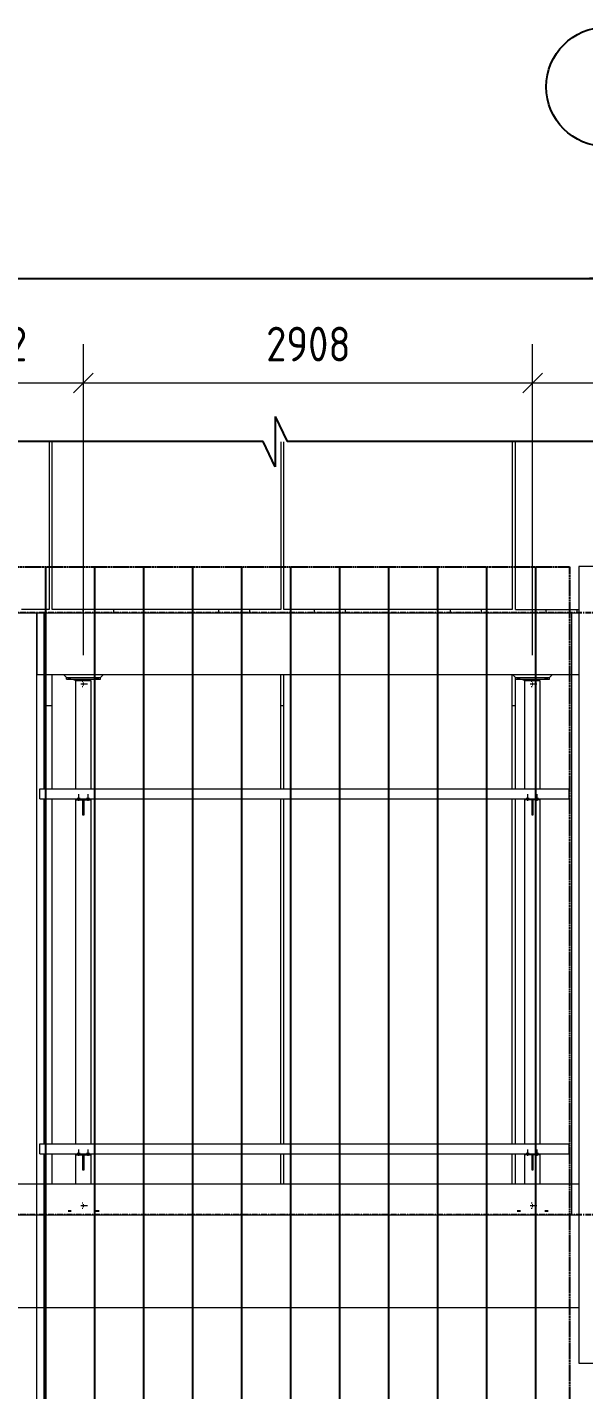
# Model space of a CAD drawing. Header units: millimetres. Extents: x -153298 to 620751, y -313239 to 250031.
# Drawn here: x 39885 to 43490, y -117038 to -108212 of the extents above; entities that cross this region are included whole.
import ezdxf

# ---------------------------------------------------------------- set-up
doc = ezdxf.new("R2010")
doc.units = ezdxf.units.MM
for name, pattern in [('CENTER', [2, 1.25, -0.25, 0.25, -0.25]), ('HIDDEN', [0.375, 0.25, -0.125]), ('XKITLINE00', [0]), ('XKITLINE02', [4, 2, -2])]:
    doc.linetypes.add(name, pattern=pattern)
for name, color, linetype in [('000 - EXISTING_BUILDING_MAIN_COLOR_3', 7, 'Continuous'), ('HATCH', 7, 'Continuous'), ('S-DIM', 7, 'Continuous')]:
    doc.layers.add(name, color=color, linetype=linetype)
for name, color, linetype, lineweight in [('Bolt', 7, 'Continuous', 0), ('Part', 7, 'Continuous', 0), ('Z-DIMENSIONS', 7, 'Continuous', 0)]:
    doc.layers.add(name, color=color, linetype=linetype, lineweight=lineweight)
doc.styles.add('ISOCPEUR', font='isocpeur.ttf')
doc.styles.add('ROMANS', font='arial.ttf', dxfattribs={"width": 0.85})
doc.dimstyles.new('Dim-Cen', dxfattribs={"dimtxt": 3, "dimasz": 1, "dimexe": 0, "dimexo": 2.5, "dimgap": 1.5, "dimtad": 1, "dimdec": 0, "dimzin": 1, "dimdsep": 46, "dimtxsty": 'ROMANS', "dimblk": 'CEN1', "dimcen": 0.09, "dimclrd": 7, "dimclre": 7, "dimclrt": 7, "dimadec": 0, "dimazin": 0, "dimtfac": 1, "dimtdec": 0, "dimtofl": 0, "dimtmove": 2, "dimatfit": 3, "dimfxl": 1, "dimtfill": 1, "dimtfillclr": 256, "dimtolj": 1, "dimtzin": 0, "dimarcsym": 0})

# ---------------------------------------------------------------- blocks, each defined once
blk = doc.blocks.new('*A12951260')
at = {"layer": 'Part', "color": 7, "linetype": 'XKITLINE00', "lineweight": 0}
for p, q in [((371.147884, 35.222545), (371.569912, 35.222545)), ((383.409912, 35.222545), (383.569912, 35.222545)), ((395.409912, 35.222545), (395.569912, 35.222545)), ((407.544596, 35.222545), (407.569912, 35.222545))]:
    blk.add_line(p, q, dxfattribs=at)
blk = doc.blocks.new('*A12961261')
at = {"layer": 'Part', "color": 7, "linetype": 'XKITLINE00', "lineweight": 0}
for p, q in [((395.569912, 40.182545), (395.569912, 48.874589)), ((407.409912, 42.422545), (407.409912, 48.874589)), ((407.409912, 40.782517), (407.409912, 40.822545)), ((395.569912, 40.182545), (398.857909, 40.182545)), ((400.457909, 40.182545), (400.497911, 40.182545))]:
    blk.add_line(p, q, dxfattribs=at)
blk = doc.blocks.new('*A12971262')
at = {"layer": 'Part', "color": 7, "linetype": 'XKITLINE00', "lineweight": 0}
for p, q in [((395.569912, 30.902545), (395.569912, 36.670521)), ((407.409912, 31.698387), (407.409912, 32.94092)), ((395.569912, 12.502545), (395.569912, 30.382545)), ((407.409912, 29.31313), (407.409912, 30.902739)), ((407.409912, 28.171642), (407.409912, 28.353069)), ((407.409912, 22.178387), (407.409912, 23.42092)), ((407.409912, 19.79313), (407.409912, 21.382739)), ((407.409912, 18.651642), (407.409912, 18.833069)), ((407.409912, 12.658387), (407.409912, 13.90092)), ((395.569912, 10.42254), (395.569912, 11.982545)), ((407.409912, 10.42254), (407.409912, 11.862739))]:
    blk.add_line(p, q, dxfattribs=at)
blk = doc.blocks.new('*A13011264')
at = {"layer": 'Part', "color": 7, "linetype": 'XKITLINE00', "lineweight": 0}
for p, q in [((370.929878, 30.382545), (370.929898, 30.382545)), ((370.929898, 30.902545), (370.929897, 30.902545)), ((370.929898, 30.382545), (370.929898, 30.902545)), ((370.929898, 30.902545), (398.337898, 30.902545)), ((370.929898, 30.382545), (398.337898, 30.382545)), ((398.337898, 30.902545), (398.337898, 30.382545))]:
    blk.add_line(p, q, dxfattribs=at)
blk = doc.blocks.new('*A13021265')
at = {"layer": 'Part', "color": 7, "linetype": 'XKITLINE00', "lineweight": 0}
for p, q in [((370.929898, 12.502545), (370.929897, 12.502545)), ((370.929898, 11.982545), (370.929898, 12.502545)), ((370.929898, 12.502545), (398.337898, 12.502545)), ((398.337898, 12.502545), (398.337898, 11.982545)), ((370.929878, 11.982545), (370.929898, 11.982545)), ((370.929898, 11.982545), (398.337898, 11.982545))]:
    blk.add_line(p, q, dxfattribs=at)
blk = doc.blocks.new('*A13031266')
at = {"layer": 'Part', "color": 7, "linetype": 'XKITLINE00', "lineweight": 0}
for p, q in [((370.777888, 40.022545), (370.777888, 36.822545)), ((370.777888, 40.022545), (398.857909, 40.022545)), ((370.777888, 36.822545), (398.857909, 36.822545))]:
    blk.add_line(p, q, dxfattribs=at)
blk = doc.blocks.new('*A13041267')
at = {"layer": 'Part', "color": 7, "linetype": 'XKITLINE00', "lineweight": 0}
for p, q in [((367.977891, 10.42254), (398.857909, 10.42254)), ((367.977891, 8.82254), (398.857909, 8.82254))]:
    blk.add_line(p, q, dxfattribs=at)
blk = doc.blocks.new('*A13051268')
at = {"layer": 'Part', "color": 7, "linetype": 'XKITLINE00', "lineweight": 0}
for p, q in [((301.057888, 8.822545), (398.857909, 8.822545)), ((301.057888, 4.022545), (398.857909, 4.022545))]:
    blk.add_line(p, q, dxfattribs=at)
blk = doc.blocks.new('*A13061269')
at = {"layer": 'Part', "color": 7, "linetype": 'XKITLINE00', "lineweight": 0}
for p, q in [((395.577888, 36.582545), (395.577888, 36.662545)), ((395.577888, 36.662545), (397.337888, 36.662545)), ((395.577888, 36.582545), (397.337888, 36.582545)), ((397.337888, 36.582545), (397.337888, 36.662545))]:
    blk.add_line(p, q, dxfattribs=at)
blk = doc.blocks.new('*A13071270')
at = {"layer": 'Part', "color": 7, "linetype": 'XKITLINE00', "lineweight": 0}
for p, q in [((395.417888, 36.822545), (395.577888, 36.662545)), ((397.337888, 36.662545), (397.497888, 36.822545)), ((395.577888, 36.662545), (397.337888, 36.662545))]:
    blk.add_line(p, q, dxfattribs=at)
blk = doc.blocks.new('*A13431303')
at = {"layer": 'Part', "color": 7, "linetype": 'XKITLINE00', "lineweight": 0}
for p, q in [((366.347884, 40.022545), (371.147884, 40.022545)), ((371.147884, 30.902545), (371.147884, 40.022545)), ((371.147884, 12.502545), (371.147884, 30.382545)), ((371.147884, -20.634477), (371.147884, 11.982545))]:
    blk.add_line(p, q, dxfattribs=at)
blk = doc.blocks.new('*A13501309')
at = {"layer": 'Part', "color": 7, "linetype": 'XKITLINE00', "lineweight": 0}
for p, q in [((365.977888, -19.280042), (365.977888, 40.022545)), ((365.977888, 40.022545), (370.777888, 40.022545)), ((370.777888, -20.634477), (370.777888, 40.022545)), ((370.777888, -24.857455), (370.777888, -21.864234)), ((365.977888, -23.217436), (365.977888, -22.680042)), ((365.977888, -24.857455), (365.977888, -23.297436))]:
    blk.add_line(p, q, dxfattribs=at)
blk = doc.blocks.new('*A16491602')
at = {"layer": 'Part', "color": 7, "linetype": 'XKITLINE00', "lineweight": 0}
for p, q in [((383.569912, 30.902545), (383.569912, 36.822545)), ((395.409912, 30.902545), (395.409912, 36.822545)), ((383.569912, 12.502545), (383.569912, 30.382545)), ((395.409912, 12.502545), (395.409912, 30.382545)), ((383.569912, 10.42254), (383.569912, 11.982545)), ((395.409912, 10.42254), (395.409912, 11.982545))]:
    blk.add_line(p, q, dxfattribs=at)
blk = doc.blocks.new('*A16501603')
at = {"layer": 'Part', "color": 7, "linetype": 'XKITLINE00', "lineweight": 0}
for p, q in [((371.569912, 30.902545), (371.569912, 36.822545)), ((383.409912, 30.902545), (383.409912, 36.822545)), ((371.569912, 12.502545), (371.569912, 30.382545)), ((383.409912, 12.502545), (383.409912, 30.382545)), ((371.569912, 10.42254), (371.569912, 11.982545)), ((383.409912, 10.42254), (383.409912, 11.982545))]:
    blk.add_line(p, q, dxfattribs=at)
blk = doc.blocks.new('*A16741627')
at = {"layer": 'Part', "color": 7, "linetype": 'XKITLINE00', "lineweight": 0}
for p, q in [((373.589926, 36.502545), (372.789926, 36.502545)), ((372.789926, 30.902545), (372.789926, 36.502545)), ((373.589926, 30.902545), (373.589926, 36.502545)), ((372.789926, 12.502545), (372.789926, 30.334545)), ((373.589926, 12.502545), (373.589926, 30.334545)), ((372.789926, 10.42254), (372.789926, 11.934545)), ((373.589926, 10.42254), (373.589926, 11.934545))]:
    blk.add_line(p, q, dxfattribs=at)
blk = doc.blocks.new('*A16811634')
at = {"layer": 'Bolt', "color": 7, "linetype": 'XKITLINE02', "lineweight": 0}
for p, q in [((373.062566, 9.302545), (373.405926, 9.302545)), ((373.125926, 9.438545), (373.165926, 9.438545)), ((373.165926, 9.358545), (373.213926, 9.358545)), ((373.165926, 9.246545), (373.213926, 9.246545)), ((373.125926, 9.166545), (373.165926, 9.166545))]:
    blk.add_line(p, q, dxfattribs=at)
blk = doc.blocks.new('*A16821635')
at = {"layer": 'Bolt', "color": 7, "linetype": 'XKITLINE02', "lineweight": 0}
for p, q in [((372.413926, 9.062545), (372.413926, 8.982545)), ((372.469926, 9.062545), (372.469926, 8.982545)), ((372.525926, 9.062545), (372.525926, 8.982545)), ((373.853926, 9.062545), (373.853926, 8.982545)), ((373.909926, 9.062545), (373.909926, 8.982545)), ((373.965926, 9.062545), (373.965926, 8.982545))]:
    blk.add_line(p, q, dxfattribs=at)
blk = doc.blocks.new('*A16861639')
at = {"layer": 'Bolt'}
for points in [[(372.894, 11.983), (372.894, 12.031), (373.006, 12.031), (373.006, 11.983)], [(373.374, 11.983), (373.374, 12.031), (373.486, 12.031), (373.486, 11.983)], [(372.894, 11.935), (372.894, 11.983), (373.006, 11.983), (373.006, 11.935)], [(373.374, 11.935), (373.374, 11.983), (373.486, 11.983), (373.486, 11.935)]]:
    blk.add_hatch(color=7, dxfattribs=at).paths.add_polyline_path(points, flags=17)
at = {"layer": 'Bolt', "color": 7, "linetype": 'XKITLINE00', "lineweight": 0}
for p, q in [((372.894, 11.983), (372.894, 12.031)), ((372.95, 11.871), (372.95, 12.215)), ((373.006, 11.983), (373.006, 12.031)), ((373.374, 11.983), (373.374, 12.031)), ((373.43, 11.871), (373.43, 12.215)), ((373.486, 11.983), (373.486, 12.031)), ((372.894, 11.935), (372.894, 11.983)), ((373.006, 11.935), (373.006, 11.983)), ((373.374, 11.935), (373.374, 11.983)), ((373.486, 11.935), (373.486, 11.983))]:
    blk.add_line(p, q, dxfattribs=at)
blk = doc.blocks.new('*A16871640')
at = {"layer": 'Part', "color": 7, "linetype": 'XKITLINE00', "lineweight": 0}
for p, q in [((373.165926, 11.934545), (373.213926, 11.934545)), ((373.165926, 11.134545), (373.165926, 11.934545)), ((373.165926, 11.694545), (373.213926, 11.694545)), ((373.213926, 11.934545), (373.213926, 11.134545)), ((373.213926, 11.134545), (373.165926, 11.134545))]:
    blk.add_line(p, q, dxfattribs=at)
blk = doc.blocks.new('*A16881641')
at = {"layer": 'Part', "color": 7, "linetype": 'XKITLINE00', "lineweight": 0}
for p, q in [((372.789926, 11.934545), (372.789926, 11.982545)), ((372.789926, 11.934545), (373.589926, 11.934545)), ((373.589926, 11.934545), (373.589926, 11.982545))]:
    blk.add_line(p, q, dxfattribs=at)
blk = doc.blocks.new('*A16971650')
at = {"layer": 'Bolt'}
for points in [[(372.894, 30.383), (372.894, 30.431), (373.006, 30.431), (373.006, 30.383)], [(372.894, 30.335), (372.894, 30.383), (373.006, 30.383), (373.006, 30.335)], [(373.374, 30.383), (373.374, 30.431), (373.486, 30.431), (373.486, 30.383)], [(373.374, 30.335), (373.374, 30.383), (373.486, 30.383), (373.486, 30.335)]]:
    blk.add_hatch(color=7, dxfattribs=at).paths.add_polyline_path(points, flags=17)
at = {"layer": 'Bolt', "color": 7, "linetype": 'XKITLINE00', "lineweight": 0}
for p, q in [((372.894, 30.383), (372.894, 30.431)), ((372.894, 30.335), (372.894, 30.383)), ((372.95, 30.271), (372.95, 30.615)), ((373.006, 30.383), (373.006, 30.431)), ((373.006, 30.335), (373.006, 30.383)), ((373.374, 30.383), (373.374, 30.431)), ((373.374, 30.335), (373.374, 30.383)), ((373.43, 30.271), (373.43, 30.615)), ((373.486, 30.383), (373.486, 30.431)), ((373.486, 30.335), (373.486, 30.383))]:
    blk.add_line(p, q, dxfattribs=at)
blk = doc.blocks.new('*A16981651')
at = {"layer": 'Part', "color": 7, "linetype": 'XKITLINE00', "lineweight": 0}
for p, q in [((373.165926, 30.334545), (373.213926, 30.334545)), ((373.165926, 29.534545), (373.165926, 30.334545)), ((373.165926, 30.094545), (373.213926, 30.094545)), ((373.213926, 30.334545), (373.213926, 29.534545)), ((373.213926, 29.534545), (373.165926, 29.534545))]:
    blk.add_line(p, q, dxfattribs=at)
blk = doc.blocks.new('*A16991652')
at = {"layer": 'Part', "color": 7, "linetype": 'XKITLINE00', "lineweight": 0}
for p, q in [((372.789926, 30.334545), (372.789926, 30.382545)), ((373.589926, 30.334545), (373.589926, 30.382545)), ((372.789926, 30.334545), (373.589926, 30.334545))]:
    blk.add_line(p, q, dxfattribs=at)
blk = doc.blocks.new('*A17001653')
at = {"layer": 'Bolt'}
for points in [[(372.414, 36.583), (372.414, 36.663), (372.526, 36.663), (372.526, 36.583)], [(373.854, 36.583), (373.854, 36.663), (373.966, 36.663), (373.966, 36.583)]]:
    blk.add_hatch(color=7, dxfattribs=at).paths.add_polyline_path(points, flags=17)
at = {"layer": 'Bolt', "color": 7, "linetype": 'XKITLINE00', "lineweight": 0}
for p, q in [((372.414, 36.583), (372.414, 36.663)), ((372.47, 36.583), (372.47, 36.663)), ((372.526, 36.583), (372.526, 36.663)), ((373.854, 36.583), (373.854, 36.663)), ((373.91, 36.583), (373.91, 36.663)), ((373.966, 36.583), (373.966, 36.663))]:
    blk.add_line(p, q, dxfattribs=at)
blk = doc.blocks.new('*A17011654')
at = {"layer": 'Bolt', "color": 7, "linetype": 'XKITLINE02', "lineweight": 0}
for p, q in [((373.062566, 36.342545), (373.405926, 36.342545)), ((373.125926, 36.478545), (373.165926, 36.478545)), ((373.125926, 36.206545), (373.165926, 36.206545)), ((373.165926, 36.398545), (373.213926, 36.398545)), ((373.165926, 36.286545), (373.213926, 36.286545))]:
    blk.add_line(p, q, dxfattribs=at)
blk = doc.blocks.new('*A17021655')
at = {"layer": 'Part', "color": 7, "linetype": 'XKITLINE00', "lineweight": 0}
for p, q in [((372.685926, 36.582545), (372.685926, 36.542545)), ((372.685926, 36.542545), (373.125926, 36.542545)), ((373.125926, 36.542545), (373.125926, 36.502545)), ((373.165926, 36.502545), (373.165926, 36.582545))]:
    blk.add_line(p, q, dxfattribs=at)
blk = doc.blocks.new('*A17031656')
at = {"layer": 'Part', "color": 7, "linetype": 'XKITLINE00', "lineweight": 0}
for p, q in [((372.309926, 36.582545), (372.309926, 36.662545)), ((372.309926, 36.662545), (374.069926, 36.662545)), ((372.309926, 36.582545), (374.069926, 36.582545)), ((374.069926, 36.582545), (374.069926, 36.662545))]:
    blk.add_line(p, q, dxfattribs=at)
blk = doc.blocks.new('*A17041657')
at = {"layer": 'Part', "color": 7, "linetype": 'XKITLINE00', "lineweight": 0}
for p, q in [((372.149926, 36.822545), (372.309926, 36.662545)), ((374.069926, 36.662545), (374.229926, 36.822545)), ((372.309926, 36.662545), (374.069926, 36.662545))]:
    blk.add_line(p, q, dxfattribs=at)
blk = doc.blocks.new('*A17601713')
at = {"layer": 'Part', "color": 7, "linetype": 'XKITLINE00', "lineweight": 0}
for p, q in [((383.569912, 40.182545), (383.569912, 48.874589)), ((395.409912, 48.874589), (395.409912, 40.182545)), ((395.409912, 40.182545), (383.569912, 40.182545))]:
    blk.add_line(p, q, dxfattribs=at)
blk = doc.blocks.new('*A17611714')
at = {"layer": 'Part', "color": 7, "linetype": 'XKITLINE00', "lineweight": 0}
for p, q in [((371.569912, 40.182545), (371.569912, 48.874589)), ((383.409912, 48.874589), (383.409912, 40.182545)), ((383.409912, 40.182545), (371.569912, 40.182545))]:
    blk.add_line(p, q, dxfattribs=at)
blk = doc.blocks.new('*A17621715')
at = {"layer": 'Part', "color": 7, "linetype": 'XKITLINE00', "lineweight": 0}
for p, q in [((359.569912, 42.422545), (359.569912, 48.874589)), ((371.409912, 48.874589), (371.409912, 40.182545)), ((371.409912, 40.182545), (369.977907, 40.182545))]:
    blk.add_line(p, q, dxfattribs=at)
blk = doc.blocks.new('*A17631716')
at = {"layer": 'Part', "color": 7, "linetype": 'XKITLINE00', "lineweight": 0}
for p, q in [((373.169912, 40.022545), (373.169912, 40.182545)), ((374.769912, 40.022545), (374.769912, 40.182545))]:
    blk.add_line(p, q, dxfattribs=at)
blk = doc.blocks.new('*A17641717')
at = {"layer": 'Part', "color": 7, "linetype": 'XKITLINE00', "lineweight": 0}
for p, q in [((380.209912, 40.022545), (380.209912, 40.182545)), ((381.809912, 40.022545), (381.809912, 40.182545))]:
    blk.add_line(p, q, dxfattribs=at)
blk = doc.blocks.new('*A17651718')
at = {"layer": 'Part', "color": 7, "linetype": 'XKITLINE00', "lineweight": 0}
for p, q in [((385.169912, 40.022545), (385.169912, 40.182545)), ((386.769912, 40.022545), (386.769912, 40.182545))]:
    blk.add_line(p, q, dxfattribs=at)
blk = doc.blocks.new('*A17661719')
at = {"layer": 'Part', "color": 7, "linetype": 'XKITLINE00', "lineweight": 0}
for p, q in [((392.209912, 40.022545), (392.209912, 40.182545)), ((393.809912, 40.022545), (393.809912, 40.182545))]:
    blk.add_line(p, q, dxfattribs=at)
blk = doc.blocks.new('*A17691722')
at = {"layer": '000 - EXISTING_BUILDING_MAIN_COLOR_3', "color": 7, "linetype": 'XKITLINE00', "lineweight": 0}
for p, q in [((398.857909, 42.422545), (398.857909, 1.142546)), ((521.257903, 42.422545), (398.857909, 42.422545)), ((398.857909, 1.142546), (521.257903, 1.142546))]:
    blk.add_line(p, q, dxfattribs=at)
blk = doc.blocks.new('*A18281777')
at = {"layer": 'Part', "color": 7, "linetype": 'XKITLINE00', "lineweight": 0}
for p, q in [((398.497888, 8.822545), (398.497888, 40.022545)), ((398.497888, 40.022545), (398.857909, 40.022545)), ((400.457909, 40.022545), (400.497888, 40.022545)), ((398.497888, 8.822545), (398.857909, 8.822545)), ((400.457909, 8.822545), (400.497888, 8.822545))]:
    blk.add_line(p, q, dxfattribs=at)
blk = doc.blocks.new('*A18311780')
at = {"layer": 'Part', "color": 7, "linetype": 'XKITLINE00', "lineweight": 0}
for p, q in [((396.857888, 36.502545), (396.057888, 36.502545)), ((396.057888, 30.902545), (396.057888, 36.502545)), ((396.857888, 30.902545), (396.857888, 36.502545)), ((396.057888, 12.502545), (396.057888, 30.334545)), ((396.857888, 12.502545), (396.857888, 30.334545)), ((396.057888, 10.42254), (396.057888, 11.934545)), ((396.857888, 10.42254), (396.857888, 11.934545))]:
    blk.add_line(p, q, dxfattribs=at)
blk = doc.blocks.new('*A18331782')
at = {"layer": 'Bolt'}
for points in [[(396.162, 11.983), (396.162, 12.031), (396.274, 12.031), (396.274, 11.983)], [(396.642, 11.983), (396.642, 12.031), (396.754, 12.031), (396.754, 11.983)], [(396.162, 11.935), (396.162, 11.983), (396.274, 11.983), (396.274, 11.935)], [(396.642, 11.935), (396.642, 11.983), (396.754, 11.983), (396.754, 11.935)]]:
    blk.add_hatch(color=7, dxfattribs=at).paths.add_polyline_path(points, flags=17)
at = {"layer": 'Bolt', "color": 7, "linetype": 'XKITLINE00', "lineweight": 0}
for p, q in [((396.162, 11.983), (396.162, 12.031)), ((396.218, 11.871), (396.218, 12.215)), ((396.274, 11.983), (396.274, 12.031)), ((396.642, 11.983), (396.642, 12.031)), ((396.698, 11.871), (396.698, 12.215)), ((396.754, 11.983), (396.754, 12.031)), ((396.162, 11.935), (396.162, 11.983)), ((396.274, 11.935), (396.274, 11.983)), ((396.642, 11.935), (396.642, 11.983)), ((396.754, 11.935), (396.754, 11.983))]:
    blk.add_line(p, q, dxfattribs=at)
blk = doc.blocks.new('*A18341783')
at = {"layer": 'Part', "color": 7, "linetype": 'XKITLINE00', "lineweight": 0}
for p, q in [((396.433888, 11.934545), (396.481888, 11.934545)), ((396.433888, 11.134545), (396.433888, 11.934545)), ((396.433888, 11.694545), (396.481888, 11.694545)), ((396.481888, 11.934545), (396.481888, 11.134545)), ((396.481888, 11.134545), (396.433888, 11.134545))]:
    blk.add_line(p, q, dxfattribs=at)
blk = doc.blocks.new('*A18351784')
at = {"layer": 'Part', "color": 7, "linetype": 'XKITLINE00', "lineweight": 0}
for p, q in [((396.057888, 11.934545), (396.057888, 11.982545)), ((396.857888, 11.934545), (396.057888, 11.934545)), ((396.857888, 11.934545), (396.857888, 11.982545))]:
    blk.add_line(p, q, dxfattribs=at)
blk = doc.blocks.new('*A18361785')
at = {"layer": 'Bolt', "color": 7, "linetype": 'XKITLINE02', "lineweight": 0}
for p, q in [((395.681888, 9.062545), (395.681888, 8.982545)), ((395.737888, 9.062545), (395.737888, 8.982545)), ((395.793888, 9.062545), (395.793888, 8.982545)), ((397.121888, 9.062545), (397.121888, 8.982545)), ((397.177888, 9.062545), (397.177888, 8.982545)), ((397.233888, 9.062545), (397.233888, 8.982545))]:
    blk.add_line(p, q, dxfattribs=at)
blk = doc.blocks.new('*A18371786')
at = {"layer": 'Bolt', "color": 7, "linetype": 'XKITLINE02', "lineweight": 0}
for p, q in [((396.330528, 9.302545), (396.673888, 9.302545)), ((396.393888, 9.438545), (396.433888, 9.438545)), ((396.433888, 9.358545), (396.481888, 9.358545)), ((396.433888, 9.246545), (396.481888, 9.246545)), ((396.393888, 9.166545), (396.433888, 9.166545))]:
    blk.add_line(p, q, dxfattribs=at)
blk = doc.blocks.new('*A18401789')
at = {"layer": 'Bolt'}
for points in [[(396.162, 30.383), (396.162, 30.431), (396.274, 30.431), (396.274, 30.383)], [(396.162, 30.335), (396.162, 30.383), (396.274, 30.383), (396.274, 30.335)], [(396.642, 30.383), (396.642, 30.431), (396.754, 30.431), (396.754, 30.383)], [(396.642, 30.335), (396.642, 30.383), (396.754, 30.383), (396.754, 30.335)]]:
    blk.add_hatch(color=7, dxfattribs=at).paths.add_polyline_path(points, flags=17)
at = {"layer": 'Bolt', "color": 7, "linetype": 'XKITLINE00', "lineweight": 0}
for p, q in [((396.162, 30.383), (396.162, 30.431)), ((396.162, 30.335), (396.162, 30.383)), ((396.218, 30.271), (396.218, 30.615)), ((396.274, 30.383), (396.274, 30.431)), ((396.274, 30.335), (396.274, 30.383)), ((396.642, 30.383), (396.642, 30.431)), ((396.642, 30.335), (396.642, 30.383)), ((396.698, 30.271), (396.698, 30.615)), ((396.754, 30.383), (396.754, 30.431)), ((396.754, 30.335), (396.754, 30.383))]:
    blk.add_line(p, q, dxfattribs=at)
blk = doc.blocks.new('*A18411790')
at = {"layer": 'Part', "color": 7, "linetype": 'XKITLINE00', "lineweight": 0}
for p, q in [((396.433888, 30.334545), (396.481888, 30.334545)), ((396.433888, 29.534545), (396.433888, 30.334545)), ((396.433888, 30.094545), (396.481888, 30.094545)), ((396.481888, 30.334545), (396.481888, 29.534545)), ((396.481888, 29.534545), (396.433888, 29.534545))]:
    blk.add_line(p, q, dxfattribs=at)
blk = doc.blocks.new('*A18421791')
at = {"layer": 'Part', "color": 7, "linetype": 'XKITLINE00', "lineweight": 0}
for p, q in [((396.057888, 30.334545), (396.057888, 30.382545)), ((396.857888, 30.334545), (396.857888, 30.382545)), ((396.857888, 30.334545), (396.057888, 30.334545))]:
    blk.add_line(p, q, dxfattribs=at)
blk = doc.blocks.new('*A18431792')
at = {"layer": 'Bolt'}
for points in [[(395.682, 36.583), (395.682, 36.663), (395.794, 36.663), (395.794, 36.583)], [(397.122, 36.583), (397.122, 36.663), (397.234, 36.663), (397.234, 36.583)]]:
    blk.add_hatch(color=7, dxfattribs=at).paths.add_polyline_path(points, flags=17)
at = {"layer": 'Bolt', "color": 7, "linetype": 'XKITLINE00', "lineweight": 0}
for p, q in [((395.682, 36.583), (395.682, 36.663)), ((395.738, 36.583), (395.738, 36.663)), ((395.794, 36.583), (395.794, 36.663)), ((397.122, 36.583), (397.122, 36.663)), ((397.178, 36.583), (397.178, 36.663)), ((397.234, 36.583), (397.234, 36.663))]:
    blk.add_line(p, q, dxfattribs=at)
blk = doc.blocks.new('*A18441793')
at = {"layer": 'Bolt', "color": 7, "linetype": 'XKITLINE02', "lineweight": 0}
for p, q in [((396.330528, 36.342545), (396.673888, 36.342545)), ((396.393888, 36.478545), (396.433888, 36.478545)), ((396.393888, 36.206545), (396.433888, 36.206545)), ((396.433888, 36.398545), (396.481888, 36.398545)), ((396.433888, 36.286545), (396.481888, 36.286545))]:
    blk.add_line(p, q, dxfattribs=at)
blk = doc.blocks.new('*A18451794')
at = {"layer": 'Part', "color": 7, "linetype": 'XKITLINE00', "lineweight": 0}
for p, q in [((395.953888, 36.582545), (395.953888, 36.542545)), ((395.953888, 36.542545), (396.393888, 36.542545)), ((396.393888, 36.542545), (396.393888, 36.502545)), ((396.433888, 36.502545), (396.433888, 36.582545))]:
    blk.add_line(p, q, dxfattribs=at)
blk = doc.blocks.new('*A18701819')
at = {"layer": 'Part', "color": 7, "linetype": 'XKITLINE00', "lineweight": 0}
for p, q in [((397.169912, 40.022545), (397.169912, 40.182545)), ((398.769912, 40.022545), (398.769912, 40.182545))]:
    blk.add_line(p, q, dxfattribs=at)
blk = doc.blocks.new('*A29172826')
at = {"layer": 'Z-DIMENSIONS', "color": 7, "linetype": 'XKITLINE00', "lineweight": 0}
for p, q in [((373.189926, 37.822545), (373.189926, 53.944953)), ((396.457888, 37.822545), (396.457888, 53.944953)), ((373.699043, 52.44407), (372.680809, 51.425836)), ((396.967005, 52.44407), (395.948771, 51.425836)), ((373.189926, 51.934953), (396.457888, 51.934953))]:
    blk.add_line(p, q, dxfattribs=at)
at = {"layer": 'Z-DIMENSIONS', "color": 7}
for p in [(373.189926, 51.934953), (396.457888, 51.934953)]:
    blk.add_point(p, dxfattribs=at)
at = {"layer": 'Z-DIMENSIONS', "color": 7, "style": 'ISOCPEUR', "width": 0.85}
blk.add_text('2908', height=1.8, dxfattribs=at).set_placement((382.658282, 53.044953))
blk = doc.blocks.new('*A29182827')
at = {"layer": 'Z-DIMENSIONS', "color": 7, "linetype": 'XKITLINE00', "lineweight": 0}
for p, q in [((396.457888, 37.822545), (396.457888, 53.944953)), ((400.257907, 41.022545), (400.257907, 53.944953)), ((396.967005, 52.44407), (395.948771, 51.425836)), ((400.767024, 52.44407), (399.74879, 51.425836)), ((396.457888, 51.934953), (400.257907, 51.934953)), ((400.257907, 51.934953), (405.011032, 51.934953)), ((400.257907, 51.934953), (405.011032, 51.934953))]:
    blk.add_line(p, q, dxfattribs=at)
at = {"layer": 'Z-DIMENSIONS', "color": 7}
for p in [(396.457888, 51.934953), (400.257907, 51.934953)]:
    blk.add_point(p, dxfattribs=at)
at = {"layer": 'Z-DIMENSIONS', "color": 7, "style": 'ISOCPEUR', "width": 0.85}
blk.add_text('475', height=1.8, dxfattribs=at).set_placement((400.932907, 53.044953))
blk = doc.blocks.new('*A29332842')
at = {"layer": 'Z-DIMENSIONS', "color": 7, "linetype": 'XKITLINE00', "lineweight": 0}
for p, q in [((363.577888, 36.222545), (363.577888, 53.944953)), ((373.189926, 37.822545), (373.189926, 53.944953)), ((364.087005, 52.44407), (363.068771, 51.425836)), ((373.699043, 52.44407), (372.680809, 51.425836)), ((363.577888, 51.934953), (373.189926, 51.934953))]:
    blk.add_line(p, q, dxfattribs=at)
at = {"layer": 'Z-DIMENSIONS', "color": 7}
for p in [(363.577888, 51.934953), (373.189926, 51.934953)]:
    blk.add_point(p, dxfattribs=at)
at = {"layer": 'Z-DIMENSIONS', "color": 7, "style": 'ISOCPEUR', "width": 0.85}
blk.add_text('1202', height=1.8, dxfattribs=at).set_placement((366.37297, 53.044953))
blk = doc.blocks.new('CEN1')
at = {"color": 7}
for p, q in [((0, 1.5), (0, -1.5)), ((1.5, 0), (-1.5, 0))]:
    blk.add_line(p, q, dxfattribs=at)
blk.add_circle((0, 0), 0.75, dxfattribs=at)
blk = doc.blocks.new('*D4740')
at = {"layer": 'DEFPOINTS', "color": 7, "transparency": 16777216}
for p in [(43632.8, -109839.1), (32232.8, -111064.2), (43632.8, -111064.2)]:
    blk.add_point(p, dxfattribs=at)
at = {"layer": 'S-DIM', "color": 7, "lineweight": -2, "transparency": 16777216}
for p, q in [((32232.8, -110889.2), (32232.8, -109839.1)), ((32302.8, -109839.1), (43562.8, -109839.1)), ((43632.8, -110889.2), (43632.8, -109839.1))]:
    blk.add_line(p, q, dxfattribs=at)
at = {"layer": 'S-DIM', "color": 7, "lineweight": -2, "transparency": 16777216, "xscale": 70, "yscale": 70, "zscale": 70, "rotation": 180}
blk.add_blockref('CEN1', (32232.8, -109839.1), dxfattribs=at)
at = {"layer": 'S-DIM', "color": 7, "lineweight": -2, "transparency": 16777216, "xscale": 70, "yscale": 70, "zscale": 70}
blk.add_blockref('CEN1', (43632.8, -109839.1), dxfattribs=at)
at = {"layer": 'S-DIM', "color": 7, "transparency": 16777216, "insert": (37932.8, -109626.9), "char_height": 210, "attachment_point": 5, "style": 'ROMANS', "bg_fill": 3, "box_fill_scale": 1.1, "bg_fill_color": 256, "bg_fill_true_color": 13158600, "bg_fill_transparency": 0}
blk.add_mtext('\\A1;11400', dxfattribs=at)

msp = doc.modelspace()

# ---------------------------------------------------------------- hatches: boundary and pattern name
at = {"layer": 'HATCH'}
h = msp.add_hatch(dxfattribs=at)
h.set_pattern_fill('ANSI31', scale=100, angle=45)
h.set_pattern_definition([(90, (0, -142230.9), (-317.5, 0), [])])
h.paths.add_polyline_path([(30433.5472, -111708.2371), (43397.7713, -111708.2371), (43397.7713, -120104.9884), (30433.5472, -120104.9884)])

# ---------------------------------------------------------------- linework, layer by layer
at = {"color": 7, "linetype": 'CENTER', "ltscale": 30}
for p, q in [((59557.5016, -112004.9884), (24877.4489, -112004.9884)), ((59557.5016, -115904.9884), (24877.4489, -115904.9884))]:
    msp.add_line(p, q, dxfattribs=at)
at = {"color": 7, "linetype": 'HIDDEN', "ltscale": 20}
msp.add_lwpolyline([(30433.5472, -111708.2371), (43397.7713, -111708.2371), (43397.7713, -120104.9884), (30433.5472, -120104.9884)], close=True, dxfattribs=at)
at = {"color": 7}
msp.add_circle((43632.7713, -108598.5831), 386.2266, dxfattribs=at)

# ---------------------------------------------------------------- block references
at = {"color": 7, "lineweight": 0, "xscale": 125, "yscale": 125, "zscale": 125}
for name in ['*A29332842', '*A29172826', '*A29182827', '*A17621715', '*A17611714', '*A17601713', '*A12961261', '*A17691722', '*A17631716', '*A17641717', '*A17651718', '*A17661719', '*A18701819', '*A13501309', '*A13431303', '*A13031266', '*A18281777', '*A16501603', '*A17041657', '*A17031656', '*A17001653', '*A17021655', '*A16491602', '*A13071270', '*A12971262', '*A13061269', '*A18431792', '*A18451794', '*A16741627', '*A17011654', '*A18311780', '*A18441793', '*A12951260', '*A13011264', '*A16991652', '*A16971650', '*A16981651', '*A18421791', '*A18401789', '*A18411790', '*A13021265', '*A16881641', '*A16861639', '*A16871640', '*A18351784', '*A18331782', '*A18341783', '*A13041267', '*A16821635', '*A16811634', '*A18361785', '*A18371786', '*A13051268']:
    msp.add_blockref(name, (-6399.4671, -117007.8065), dxfattribs=at)

# ---------------------------------------------------------------- next in the draw order: dimensions: what is measured, and where the dimension line sits
at = {"layer": 'S-DIM', "color": 7}
dim = msp.add_linear_dim(base=(43632.7713, -109839.0777), p1=(32232.7713, -111064.1987), p2=(43632.7713, -111064.1987), dimstyle='Dim-Cen', override={"dimscale": 70, "dimclrd": 7, "dimclre": 7, "dimclrt": 7}, dxfattribs=at)
dim.commit()
dim.dimension.update_dxf_attribs({"geometry": '*D4740', "text_midpoint": (37932.7713, -109626.8574)})

# ---------------------------------------------------------------- next in the draw order: linework, layer by layer
at = {"color": 7}
for p, q in [((41490.342, -110734.3155), (41490.342, -111058.7528)), ((41490.342, -110734.3155), (41567.9014, -110896.5341)), ((41412.7825, -110896.5341), (36854.8734, -110896.5341)), ((41490.342, -111058.7528), (41412.7825, -110896.5341)), ((46125.8105, -110896.5341), (41567.9014, -110896.5341))]:
    msp.add_line(p, q, dxfattribs=at)

doc.saveas('drawing.dxf')
